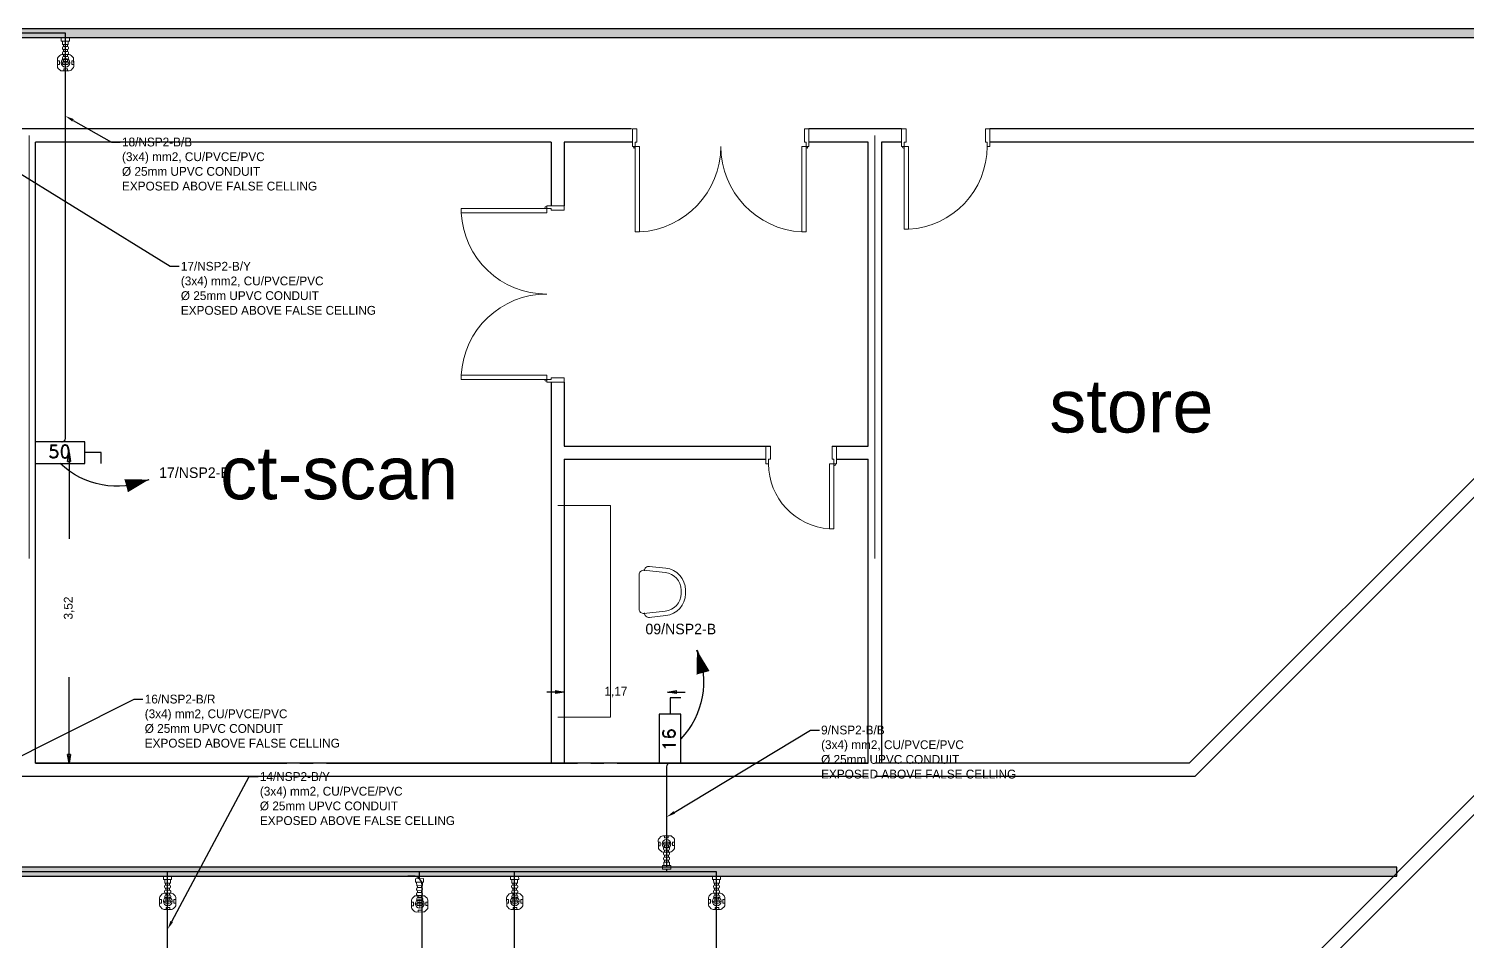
# Model space of a CAD drawing. Extents: x -15 to 163, y 313 to 399.
# Drawn here: x 75 to 91.32, y 346.66 to 357.01 of the extents above; entities that cross this region are included whole.
import ezdxf
from ezdxf import colors
from ezdxf.entities.mleader import LeaderData, LeaderLine
from ezdxf.enums import TextEntityAlignment as Align
from ezdxf.math import Vec2, Vec3

# ---------------------------------------------------------------- set-up
doc = ezdxf.new("R2010")
doc.units = 0
doc.header["$LTSCALE"] = 0.15
doc.linetypes.add('CONTINOUS', pattern=[0])
doc.layers.get('0').update_dxf_attribs({"color": 252})
doc.layers.get('Defpoints').update_dxf_attribs({"color": 252})
for name, color, linetype in [('0 BDH', 252, 'Continuous'), ('0 CABLE TRAY', 252, 'Continuous'), ('0 DISCON', 252, 'Continuous'), ('0 sockets', 252, 'Continuous'), ('AUTOINCR', 7, 'Continuous'), ('CPTOOLS-TRAY', 1, 'Continuous'), ('d1', 252, 'Continuous'), ('E-SWIT-AIR', 6, 'Continuous'), ('TEXT', 3, 'Continuous')]:
    doc.layers.add(name, color=color, linetype=linetype)
for name, color, linetype, lineweight in [('0 LEGEND', 140, 'Continuous', 0), ('anal', 252, 'Continuous', 20), ('DOOR', 252, 'Continuous', 20), ('FUR', 252, 'Continuous', 9), ('sofa', 252, 'Continuous', 9), ('TMG-LC-ACCEORISE', 1, 'Continuous', 0), ('wall', 252, 'Continuous', 30)]:
    doc.layers.add(name, color=color, linetype=linetype, lineweight=lineweight)
doc.styles.add('ROMAND', font='ROMAND.SHX')
doc.dimstyles.new('ISO-25', dxfattribs={"dimtxt": 0.1, "dimasz": 0.1, "dimexe": 0, "dimexo": 0, "dimtad": 0, "dimtxsty": 'Standard', "dimblk": 'CLOSED', "dimcen": 2.5, "dimse1": 1, "dimse2": 1, "dimclrd": 1, "dimadec": 0, "dimazin": 0, "dimtfac": 1, "dimtix": 1, "dimtofl": 0, "dimtmove": 1, "dimatfit": 0, "dimfxl": 1, "dimarcsym": 0})

# ---------------------------------------------------------------- blocks, each defined once
blk = doc.blocks.new('D100')
at = {"layer": 'DOOR'}
for points in [[(0.03, 0.2), (0.03, 1.14), (0.078, 1.14), (0.078, 0.2)], [(0.03, 0.2), (0, 0.2), (0, 0), (0.05, 0), (0.05, 0.15), (0.03, 0.15)], [(0.97, 0.2), (1, 0.2), (1, 0), (0.95, 0), (0.95, 0.15), (0.97, 0.15)]]:
    blk.add_lwpolyline(points, close=True, dxfattribs=at)
blk.add_circle((0.02, 0.21), 0.01, dxfattribs=at)
blk.add_arc((0.029, 0.2), 0.941, 0.0029, 86.9663, dxfattribs=at)
blk = doc.blocks.new('ARCH')
at = {"layer": 'anal'}
for p, q in [((75, 351), (75, 355.8)), ((75, 355.8), (75, 351)), ((75, 351), (75, 355.8)), ((75, 355.8), (75, 351)), ((84.6, 355.8), (84.6, 351)), ((84.6, 351), (84.6, 355.8)), ((84.6, 355.8), (84.6, 351)), ((84.6, 351), (84.6, 355.8))]:
    blk.add_line(p, q, dxfattribs=at)
at = {"layer": 'DOOR'}
for points in [[(81.88, 355.675), (81.85, 355.675), (81.85, 355.875), (81.9, 355.875), (81.9, 355.725), (81.88, 355.725)], [(83.82, 355.675), (83.85, 355.675), (83.85, 355.875), (83.8, 355.875), (83.8, 355.725), (83.82, 355.725)], [(81.88, 355.675), (81.88, 354.705), (81.93, 354.705), (81.93, 355.675)], [(83.82, 355.675), (83.82, 354.705), (83.77, 354.705), (83.77, 355.675)], [(80.875, 354.971), (79.905, 354.971), (79.905, 354.921), (80.875, 354.921)], [(80.875, 354.971), (80.875, 355.001), (81.075, 355.001), (81.075, 354.951), (80.925, 354.951), (80.925, 354.971)], [(80.875, 353.031), (79.905, 353.031), (79.905, 353.081), (80.875, 353.081)], [(80.875, 353.031), (80.875, 353.001), (81.075, 353.001), (81.075, 353.051), (80.925, 353.051), (80.925, 353.031)], [(83.394, 352.075), (83.364, 352.075), (83.364, 352.275), (83.414, 352.275), (83.414, 352.125), (83.394, 352.125)], [(84.134, 352.075), (84.164, 352.075), (84.164, 352.275), (84.114, 352.275), (84.114, 352.125), (84.134, 352.125)], [(84.134, 352.075), (84.134, 351.335), (84.086, 351.335), (84.086, 352.075)]]:
    blk.add_lwpolyline(points, close=True, dxfattribs=at)
for centre in [(81.87, 355.665), (83.83, 355.665), (80.865, 354.981), (80.865, 353.021), (84.144, 352.065)]:
    blk.add_circle(centre, 0.01, dxfattribs=at)
for centre, radius, start, end in [((81.88, 355.675), 0.971, 272.9508, 0), ((83.823, 355.675), 0.971, 180, 267.0492), ((80.875, 354.971), 0.971, 182.9508, 270), ((80.875, 353.029), 0.971, 90, 177.0492), ((84.134, 352.075), 0.74, 180, 266.2769)]:
    blk.add_arc(centre, radius, start, end, dxfattribs=at)
at = {"layer": 'FUR'}
for p, q in [((81.979, 350.866), (82.221, 350.84)), ((82.04, 350.909), (82.227, 350.889)), ((81.925, 350.816), (81.925, 350.425)), ((82.4, 350.6), (82.4, 350.641)), ((82.45, 350.6), (82.45, 350.641)), ((81.979, 350.375), (82.221, 350.401)), ((82.04, 350.331), (82.227, 350.351))]:
    blk.add_line(p, q, dxfattribs=at)
for centre, radius, start, end in [((81.975, 350.816), 0.05, 85.0303, 180), ((82.035, 350.86), 0.05, 83.857, 180), ((82.2, 350.641), 0.25, 0, 83.857), ((82.2, 350.641), 0.2, 0, 83.857), ((82.2, 350.6), 0.2, 276.143, 0), ((82.2, 350.6), 0.25, 276.143, 0), ((81.975, 350.425), 0.05, 180, 274.9697), ((82.035, 350.381), 0.05, 180, 276.143)]:
    blk.add_arc(centre, radius, start, end, dxfattribs=at)
at = {"layer": 'sofa'}
for p, q in [((81, 351.6), (81.6, 351.6)), ((81.6, 351.6), (81.6, 349.2)), ((81.6, 349.2), (81, 349.2))]:
    blk.add_line(p, q, dxfattribs=at)
at = {"layer": 'wall'}
for p, q in [((75.593, 355.875), (73.139, 355.875)), ((81.839, 355.875), (74.925, 355.875)), ((84.675, 355.875), (83.85, 355.875)), ((84.904, 355.875), (84, 355.875)), ((94.275, 355.875), (85.904, 355.875)), ((80.925, 355.725), (75.075, 355.725)), ((75.075, 348.675), (75.075, 355.725)), ((75.075, 348.675), (75.075, 355.725)), ((80.925, 355.725), (80.925, 355.001)), ((81.075, 355.725), (81.075, 355.001)), ((81.85, 355.725), (81.075, 355.725)), ((84.525, 355.725), (83.85, 355.725)), ((84.525, 352.275), (84.525, 355.725)), ((84.675, 355.725), (84.675, 348.675)), ((84.904, 355.725), (84.675, 355.725)), ((94.125, 355.725), (85.904, 355.725)), ((94.125, 354.631), (88.169, 348.675)), ((94.275, 354.569), (88.231, 348.525)), ((80.925, 353.001), (80.925, 348.675)), ((81.075, 353.001), (81.075, 352.275)), ((81.075, 352.275), (83.414, 352.275)), ((84.114, 352.275), (84.525, 352.275)), ((81.075, 352.125), (81.075, 348.675)), ((81.075, 352.125), (83.364, 352.125)), ((84.164, 352.125), (84.525, 352.125)), ((84.525, 348.675), (84.525, 352.125)), ((80.925, 348.675), (75.075, 348.675)), ((75.075, 348.675), (77.925, 348.675)), ((78.225, 348.675), (75.075, 348.675)), ((78.225, 348.675), (75.075, 348.675)), ((78.075, 348.675), (78.225, 348.675)), ((81.525, 348.675), (78.375, 348.675)), ((81.525, 348.675), (78.375, 348.675)), ((78.375, 348.675), (81.225, 348.675)), ((84.525, 348.675), (81.075, 348.675)), ((81.375, 348.675), (81.525, 348.675)), ((84.525, 348.675), (81.675, 348.675)), ((81.675, 348.675), (84.525, 348.675)), ((82.125, 348.675), (81.675, 348.675)), ((88.169, 348.675), (84.6, 348.675)), ((91.676, 348.582), (89.369, 346.275)), ((82.275, 348.525), (55.724, 348.525)), ((84.525, 348.525), (65.431, 348.525)), ((88.231, 348.525), (84.6, 348.525)), ((91.782, 348.476), (89.431, 346.125))]:
    blk.add_line(p, q, dxfattribs=at)
at = {"layer": 'anal', "xscale": -1, "rotation": 180}
blk.add_blockref('D100', (84.904, 355.875), dxfattribs=at)
at = {"layer": 'd1', "char_height": 0.6, "attachment_point": 1}
for s, insert, width in [('{\\fArial|b0|i0|c0|p34;store}', (86.58, 353.029), 6.0636), ('{\\fArial|b0|i0|c0|p34;ct-scan}', (77.17, 352.271), 2.4256)]:
    blk.add_mtext(s, dxfattribs=dict(at, insert=insert, width=width))
blk = doc.blocks.new('DISCON 16 A')
at = {"layer": 'E-SWIT-AIR'}
for p, q in [((0.2785, 0.0619), (0, 0.0619)), ((0, -0.0619), (0, 0.0619)), ((0.2785, -0.0619), (0.2785, 0.0619)), ((0.3713, 0), (0.2785, 0)), ((0.3713, -0.0619), (0.3713, 0)), ((0, -0.0619), (0.2785, -0.0619))]:
    blk.add_line(p, q, dxfattribs=at)
at = {"layer": '0 DISCON', "color": 6, "linetype": 'ByBlock', "insert": (0.0707, 0.0433), "char_height": 0.075, "width": 0.110714, "attachment_point": 1, "style": 'ROMAND'}
blk.add_mtext('16', dxfattribs=at)
blk = doc.blocks.new('DISCON 50A')
at = {"layer": 'E-SWIT-AIR'}
for p, q in [((0.557, 0.124), (0, 0.124)), ((0, -0.124), (0, 0.124)), ((0.557, -0.124), (0.557, 0.124)), ((0.743, 0), (0.557, 0)), ((0.743, -0.124), (0.743, 0)), ((0, -0.124), (0.557, -0.124))]:
    blk.add_line(p, q, dxfattribs=at)
at = {"layer": '0 DISCON', "color": 6, "linetype": 'ByBlock', "insert": (0.141, 0.087), "char_height": 0.15, "width": 0.24286, "attachment_point": 1, "style": 'ROMAND'}
blk.add_mtext('50', dxfattribs=at)
blk = doc.blocks.new('*U44')
at = {"transparency": 33554687}
blk.add_line((-558, 71), (-626, 130), dxfattribs=at)
blk.add_lwpolyline([(-626, 130, 0, 96, 0), (-493, 30, 96, 96, 0)], format="xyseb", dxfattribs=at)
at = {"ltscale": 0.2, "transparency": 33554687}
blk.add_arc((-214, 542), 583, 225.0509, 291.5678, dxfattribs=at)
blk = doc.blocks.new('N')
at = {"layer": 'TEXT', "transparency": 33554687, "xscale": -0.0016, "yscale": 0.0016, "zscale": 0.0016, "rotation": 68.01807446485657}
blk.add_blockref('*U44', (0, 0), dxfattribs=at)
blk = doc.blocks.new('*U83')
at = {"layer": 'CPTOOLS-TRAY'}
h = blk.add_hatch(dxfattribs=at)
h.set_pattern_fill('HEX', color=0, scale=0.005)
h.paths.add_polyline_path([(0.05, 34.595), (-0.05, 34.595), (-0.05, 0), (0.05, 0)])
at = {"layer": 'CPTOOLS-TRAY', "color": 0}
blk.add_lwpolyline([(0.05, 34.595), (-0.05, 34.595), (-0.05, 0), (0.05, 0)], close=True, dxfattribs=at)
blk = doc.blocks.new('*U88')
at = {"layer": 'CPTOOLS-TRAY'}
h = blk.add_hatch(dxfattribs=at)
h.set_pattern_fill('HEX', color=0, scale=0.005)
h.paths.add_polyline_path([(0.05, 45.776), (-0.05, 45.776), (-0.05, 0), (0.05, 0)])
at = {"layer": 'CPTOOLS-TRAY', "color": 0}
blk.add_lwpolyline([(0.05, 45.776), (-0.05, 45.776), (-0.05, 0), (0.05, 0)], close=True, dxfattribs=at)
blk = doc.blocks.new('O1N3C1Q1T2')
at = {"layer": '0 CABLE TRAY', "color": 0, "linetype": 'ByBlock'}
for name, p, rotation in [('*U83', (94.426, 356.96), 90), ('*U88', (44.75, 347.445), 270.0000000000001)]:
    blk.add_blockref(name, p, dxfattribs=dict(at, rotation=rotation))
blk = doc.blocks.new('EMT CON. ADAPTER')
at = {"linetype": 'CONTINOUS'}
for points in [[(-60, 25), (-60, -25), (-30, -25), (-30, 25)], [(0, 35), (-30, 35), (-30, -35), (0, -35)]]:
    blk.add_lwpolyline(points, close=True, dxfattribs=at)
blk = doc.blocks.new('WERG')
at = {"layer": '0 LEGEND', "color": 1, "ltscale": 0.05}
for p, q in [((-43, 16), (-43, -16)), ((-27, 26), (-33, 26)), ((-17, 17), (0, 17)), ((-17, -16), (-17, 16)), ((-33, -26), (-27, -26)), ((-17, -17), (0, -17))]:
    blk.add_line(p, q, dxfattribs=at)
for centre, start, end in [((-33, 16), 90.0002, 180.0002), ((-27, 16), 0.0002, 90.0002), ((-33, -16), 180.0002, 270.0002), ((-27, -16), 270.0002, 0.0002)]:
    blk.add_arc(centre, 10, start, end, dxfattribs=at)
blk = doc.blocks.new('d')
at = {"layer": 'TMG-LC-ACCEORISE', "color": 1, "ltscale": 0.4, "extrusion": (0.000106033, -0.013854, 0.999904), "elevation": -0.0003}
blk.add_lwpolyline([(-0.0149, 0.1259), (0.013, 0.1261, -0.198912), (0.02, 0.1233), (0.027, 0.1164, -0.198912), (0.0299, 0.1094), (0.0301, 0.0815, -0.198912), (0.0273, 0.0745), (0.0204, 0.0675, -0.198912), (0.0135, 0.0646), (-0.0145, 0.0644, -0.198912), (-0.0214, 0.0672), (-0.0284, 0.0741, -0.198912), (-0.0314, 0.081), (-0.0315, 0.095), (-0.0316, 0.109, -0.198912), (-0.0288, 0.1159), (-0.0219, 0.1229, -0.198912)], format="xyb", close=True, dxfattribs=at)
for points in [[(-0.0083, 0.1259), (0.0053, 0.126), (0.0054, 0.1186), (-0.0082, 0.1185)], [(-0.0314, 0.0882), (-0.0315, 0.1018), (-0.0241, 0.1019), (-0.024, 0.0882)], [(-0.0078, 0.0644), (0.0058, 0.0645), (0.0058, 0.072), (-0.0079, 0.0719)], [(0.0301, 0.0886), (0.03, 0.1023), (0.0225, 0.1022), (0.0226, 0.0886)]]:
    blk.add_lwpolyline(points, close=True, dxfattribs=at)
at = {"layer": 'TMG-LC-ACCEORISE', "color": 1, "extrusion": (0.000106033, -0.013854, 0.999904), "elevation": -0.0003}
for points in [[(-0.0006, 0.0786), (-0.0009, 0.1119)], [(-0.0174, 0.0951), (0.0159, 0.0954)]]:
    blk.add_lwpolyline(points, dxfattribs=at)
at = {"layer": 'TMG-LC-ACCEORISE', "color": 1, "extrusion": (0.000106033, -0.013854, 0.999904)}
blk.add_circle((-0.0007, 0.0952, -0.0003), 0.0166, dxfattribs=at)
at = {"layer": '0 LEGEND', "ltscale": 0.05, "yscale": 0.0004392358987307064}
for name, p, xscale, zscale, rotation in [('WERG', (-0.0006, 0.0829), -0.0004392358987307064, 0.0004392358987307065, 90.4385235983306), ('WERG', (-0.0005, 0.064), -0.0004392358987307064, 0.0004392358987307065, 90.4385235983306), ('WERG', (-0.0003, 0.0452), -0.0004392358987307064, 0.0004392358987307065, 90.4385235983306), ('EMT CON. ADAPTER', (0, 0), 0.0004392358987307064, 0.0004392358987307064, 270.4385235983306), ('WERG', (-0.0002, 0.0264), -0.0004392358987307064, 0.0004392358987307065, 90.4385235983306)]:
    blk.add_blockref(name, p, dxfattribs=dict(at, xscale=xscale, zscale=zscale, rotation=rotation))
blk = doc.blocks.new('_Closed')
at = {"color": 0, "linetype": 'ByBlock', "lineweight": -2}
for p, q in [((-1, 0.17), (0, 0)), ((-1, 0.17), (-1, -0.17)), ((0, 0), (-1, -0.17)), ((0, 0), (-1, 0))]:
    blk.add_line(p, q, dxfattribs=at)
blk = doc.blocks.new('*D119')
at = {"layer": '0 CABLE TRAY', "color": 1, "linetype": 'ByBlock', "lineweight": -2, "transparency": 16777216}
for p, q in [((80.975, 349.484), (80.875, 349.484)), ((82.348, 349.484), (82.448, 349.484))]:
    blk.add_line(p, q, dxfattribs=at)
at = {"layer": 'Defpoints', "color": 0, "linetype": 'ByBlock', "transparency": 16777216}
for p in [(81.075, 349.484), (81.075, 348.675), (82.248, 348.664)]:
    blk.add_point(p, dxfattribs=at)
at = {"layer": '0 CABLE TRAY', "color": 1, "linetype": 'ByBlock', "lineweight": -2, "transparency": 16777216, "xscale": 0.1, "yscale": 0.1, "zscale": 0.1}
blk.add_blockref('_Closed', (81.075, 349.484), dxfattribs=at)
at = {"layer": '0 CABLE TRAY', "color": 1, "linetype": 'ByBlock', "lineweight": -2, "transparency": 16777216, "xscale": 0.1, "yscale": 0.1, "zscale": 0.1, "rotation": 180}
blk.add_blockref('_Closed', (82.248, 349.484), dxfattribs=at)
at = {"layer": '0 CABLE TRAY', "color": 0, "linetype": 'ByBlock', "transparency": 16777216, "insert": (81.661, 349.484), "char_height": 0.1, "attachment_point": 5}
blk.add_mtext('1,17', dxfattribs=at)
blk = doc.blocks.new('*D120')
at = {"layer": '0 CABLE TRAY', "color": 1, "linetype": 'ByBlock', "lineweight": -2, "transparency": 16777216}
for p, q in [((75.454, 352.1), (75.454, 351.221)), ((75.454, 348.775), (75.454, 349.654))]:
    blk.add_line(p, q, dxfattribs=at)
at = {"layer": 'Defpoints', "color": 0, "linetype": 'ByBlock', "transparency": 16777216}
for p in [(75.075, 352.2), (75.075, 348.675), (75.454, 348.675)]:
    blk.add_point(p, dxfattribs=at)
at = {"layer": '0 CABLE TRAY', "color": 1, "linetype": 'ByBlock', "lineweight": -2, "transparency": 16777216, "xscale": 0.1, "yscale": 0.1, "zscale": 0.1}
for p, rotation in [((75.454, 352.2), 90), ((75.454, 348.675), 270)]:
    blk.add_blockref('_Closed', p, dxfattribs=dict(at, rotation=rotation))
at = {"layer": '0 CABLE TRAY', "color": 0, "linetype": 'ByBlock', "transparency": 16777216, "insert": (75.454, 350.437), "char_height": 0.1, "attachment_point": 5, "rotation": 90}
blk.add_mtext('3,52', dxfattribs=at)

msp = doc.modelspace()

# ---------------------------------------------------------------- linework, layer by layer
at = {"layer": '0 CABLE TRAY', "color": 6, "linetype": 'ByBlock'}
for points in [[(76.572, 347.395), (76.572, 347.445), (44.6, 347.445), (44.6, 356.96), (59.681, 356.96), (59.681, 353.028), (56.305, 353.036)], [(79.432, 347.366), (79.432, 347.445), (44.6, 347.445), (44.6, 356.96), (59.681, 356.96), (59.681, 353.028), (56.305, 353.036)], [(80.511, 347.395), (80.511, 347.445), (44.6, 347.445), (44.6, 356.96), (59.681, 356.96), (59.681, 353.028), (56.305, 353.036)], [(82.803, 347.395), (82.803, 347.445), (44.6, 347.445), (44.6, 356.96), (59.681, 356.96), (59.681, 353.028), (56.305, 353.036)], [(82.237, 347.475), (82.237, 347.445), (44.6, 347.445), (44.6, 356.96), (59.681, 356.96), (59.681, 353.028), (56.305, 353.036)], [(75.412, 356.91), (75.412, 356.96), (59.681, 356.96), (59.681, 353.028), (56.305, 353.036)]]:
    msp.add_lwpolyline(points, dxfattribs=at)
at = {"layer": '0 sockets', "color": 6, "linetype": 'ByBlock'}
for points in [[(75.373, 352.324), (75.374, 352.324, 0.414214), (75.412, 352.362), (75.412, 356.91)], [(82.275, 348.675), (82.275, 348.675, 0.414214), (82.237, 348.637), (82.237, 347.495)], [(76.635, 346.125), (76.634, 346.125, -0.414214), (76.572, 346.188), (76.572, 347.395)], [(79.461, 341.106), (79.461, 347.295, 0.414214), (79.361, 347.395), (79.299, 347.395)], [(80.153, 340.936), (80.411, 340.936, 0.414214), (80.511, 341.036), (80.511, 347.395)]]:
    msp.add_lwpolyline(points, format="xyb", dxfattribs=at)
msp.add_lwpolyline([(82.803, 346.125), (82.803, 347.395)], dxfattribs=at)

# ---------------------------------------------------------------- block references
at = {"layer": '0 BDH', "color": 6, "linetype": 'ByBlock', "rotation": 270}
msp.add_blockref('N', (75.353, 352.076), dxfattribs=at)
at = {"layer": '0 BDH', "color": 6, "linetype": 'ByBlock'}
msp.add_blockref('N', (82.399, 348.953), dxfattribs=at)
at = {"layer": '0 CABLE TRAY', "color": 1, "linetype": 'ByBlock'}
msp.add_blockref('O1N3C1Q1T2', (0, 0), dxfattribs=at)
at = {"layer": '0 CABLE TRAY', "color": 6, "linetype": 'ByBlock', "xscale": 3, "yscale": 3, "zscale": 3, "rotation": 180}
for p in [(75.412, 356.91), (76.572, 347.395), (79.432, 347.366), (80.511, 347.395), (82.803, 347.395)]:
    msp.add_blockref('d', p, dxfattribs=at)
at = {"layer": '0 CABLE TRAY', "color": 6, "linetype": 'ByBlock', "xscale": 3, "yscale": 3, "zscale": 3}
msp.add_blockref('d', (82.237, 347.475), dxfattribs=at)
at = {"layer": '0 DISCON', "color": 6, "linetype": 'ByBlock'}
msp.add_blockref('DISCON 50A', (75.075, 352.2), dxfattribs=at)
at = {"layer": '0 DISCON', "color": 6, "linetype": 'ByBlock', "xscale": 2, "yscale": 2, "zscale": 2, "rotation": 90}
msp.add_blockref('DISCON 16 A', (82.275, 348.675), dxfattribs=at)
at = {"layer": '0 sockets', "color": 3}
msp.add_blockref('ARCH', (0, 0), dxfattribs=at)

# ---------------------------------------------------------------- texts
at = {"layer": 'AUTOINCR', "color": 4, "linetype": 'ByBlock'}
for s, p in [('17/NSP2-B', (76.476, 351.877)), ('09/NSP2-B', (81.996, 350.103))]:
    msp.add_text(s, height=0.12, dxfattribs=at).set_placement(p, align=Align.BOTTOM_LEFT)

# ---------------------------------------------------------------- dimensions: what is measured, and where the dimension line sits
at = {"layer": '0 CABLE TRAY', "color": 6, "linetype": 'ByBlock'}
dim = msp.add_linear_dim(base=(75.45445, 348.675), p1=(75.075, 352.19999), p2=(75.075, 348.675), angle=90, dimstyle='ISO-25', dxfattribs=at)
dim.commit()
dim.dimension.update_dxf_attribs({"geometry": '*D120', "text_midpoint": (75.45445, 350.4375)})
dim = msp.add_linear_dim(base=(81.075, 349.484), p1=(82.248, 348.664), p2=(81.075, 348.675), dimstyle='ISO-25', dxfattribs=at)
dim.commit()
dim.dimension.update_dxf_attribs({"geometry": '*D119', "text_midpoint": (81.661, 349.484)})

# ---------------------------------------------------------------- leaders
ml = msp.add_multileader_mtext('Standard', dxfattribs=at)
ml.set_content('18/NSP2-B/B\\P(3x4) mm2, CU/PVCE/PVC\\P%%C 25mm UPVC CONDUIT\\PEXPOSED ABOVE FALSE CELLING', color=6)
ml.set_leader_properties()
ml.build(insert=Vec2(0, 0))
ml.multileader.update_dxf_attribs({"text_right_attachment_type": 6, "dogleg_length": 0.1, "arrow_head_size": 0.1})
ctx = ml.context
ctx.base_point, ctx.char_height, ctx.arrow_head_size, ctx.landing_gap_size = Vec3(76.035, 355.725), 0.1, 0.1, 0.02
ctx.right_attachment = 6
notes = []
notes.append((ctx, [(0, (1, 1, 0), (75.935, 355.725), (1, 0), 0.1, [(0, [(75.412, 356.02)], 0, [])])]))
ctx.mtext.insert, ctx.mtext.width, ctx.mtext.flow_direction = Vec3(76.055, 355.775), 3.885, 5
ml = msp.add_multileader_mtext('Standard', dxfattribs=at)
ml.set_content('17/NSP2-B/Y \\P(3x4) mm2, CU/PVCE/PVC\\P%%C 25mm UPVC CONDUIT\\PEXPOSED ABOVE FALSE CELLING', color=6)
ml.set_leader_properties()
ml.build(insert=Vec2(0, 0))
ml.multileader.update_dxf_attribs({"text_right_attachment_type": 6, "dogleg_length": 0.1, "arrow_head_size": 0.1})
ctx = ml.context
ctx.base_point, ctx.char_height, ctx.arrow_head_size, ctx.landing_gap_size = Vec3(76.703, 354.315), 0.1, 0.1, 0.02
ctx.right_attachment = 6
notes.append((ctx, [(0, (1, 1, 0), (76.603, 354.315), (1, 0), 0.1, [(0, [(74.521, 355.598)], 0, [])])]))
ctx.mtext.insert, ctx.mtext.width, ctx.mtext.flow_direction = Vec3(76.723, 354.365), 3.885, 5
ml = msp.add_multileader_mtext('Standard', dxfattribs=at)
ml.set_content('16/NSP2-B/R \\P(3x4) mm2, CU/PVCE/PVC\\P%%C 25mm UPVC CONDUIT\\PEXPOSED ABOVE FALSE CELLING', color=6)
ml.set_leader_properties()
ml.build(insert=Vec2(0, 0))
ml.multileader.update_dxf_attribs({"text_right_attachment_type": 6, "dogleg_length": 0.1, "arrow_head_size": 0.1})
ctx = ml.context
ctx.base_point, ctx.char_height, ctx.arrow_head_size, ctx.landing_gap_size = Vec3(76.293, 349.404), 0.1, 0.1, 0.02
ctx.right_attachment = 6
notes.append((ctx, [(0, (1, 1, 0), (76.193, 349.404), (1, 0), 0.1, [(0, [(73.531, 348.07)], 0, [])])]))
ctx.mtext.insert, ctx.mtext.width, ctx.mtext.flow_direction = Vec3(76.313, 349.454), 3.885, 5
ml = msp.add_multileader_mtext('Standard', dxfattribs=at)
ml.set_content('9/NSP2-B/B\\P(3x4) mm2, CU/PVCE/PVC\\P%%C 25mm UPVC CONDUIT\\PEXPOSED ABOVE FALSE CELLING', color=6)
ml.set_leader_properties()
ml.build(insert=Vec2(0, 0))
ml.multileader.update_dxf_attribs({"text_right_attachment_type": 6, "dogleg_length": 0.1, "arrow_head_size": 0.1})
ctx = ml.context
ctx.base_point, ctx.char_height, ctx.arrow_head_size, ctx.landing_gap_size = Vec3(83.97, 349.053), 0.1, 0.1, 0.02
ctx.right_attachment = 6
notes.append((ctx, [(0, (1, 1, 0), (83.87, 349.053), (1, 0), 0.1, [(0, [(82.237, 348.066)], 0, [])])]))
ctx.mtext.insert, ctx.mtext.width, ctx.mtext.flow_direction = Vec3(83.99, 349.103), 3.885, 5
ml = msp.add_multileader_mtext('Standard', dxfattribs=at)
ml.set_content('14/NSP2-B/Y \\P(3x4) mm2, CU/PVCE/PVC\\P%%C 25mm UPVC CONDUIT\\PEXPOSED ABOVE FALSE CELLING', color=6)
ml.set_leader_properties()
ml.build(insert=Vec2(0, 0))
ml.multileader.update_dxf_attribs({"text_right_attachment_type": 6, "dogleg_length": 0.1, "arrow_head_size": 0.1})
ctx = ml.context
ctx.base_point, ctx.char_height, ctx.arrow_head_size, ctx.landing_gap_size = Vec3(77.6, 348.525), 0.1, 0.1, 0.02
ctx.right_attachment = 6
notes.append((ctx, [(0, (1, 1, 0), (77.5, 348.525), (1, 0), 0.1, [(0, [(76.572, 346.791)], 0, [])])]))
ctx.mtext.insert, ctx.mtext.width, ctx.mtext.flow_direction = Vec3(77.62, 348.575), 3.885, 5
for ctx, leaders in notes:
    for number, flags, end, landing, length, lines in leaders:
        leader = LeaderData()
        leader.index, (leader.has_last_leader_line, leader.has_dogleg_vector, leader.attachment_direction) = number, flags
        leader.last_leader_point, leader.dogleg_vector, leader.dogleg_length = Vec3(end), Vec3(landing), length
        for number, points, colour, breaks in lines:
            line = LeaderLine()
            line.index, line.vertices, line.color, line.breaks = number, Vec3.list(points), colors.encode_raw_color(colour), breaks
            leader.lines.append(line)
        ctx.leaders.append(leader)

doc.saveas('drawing.dxf')
